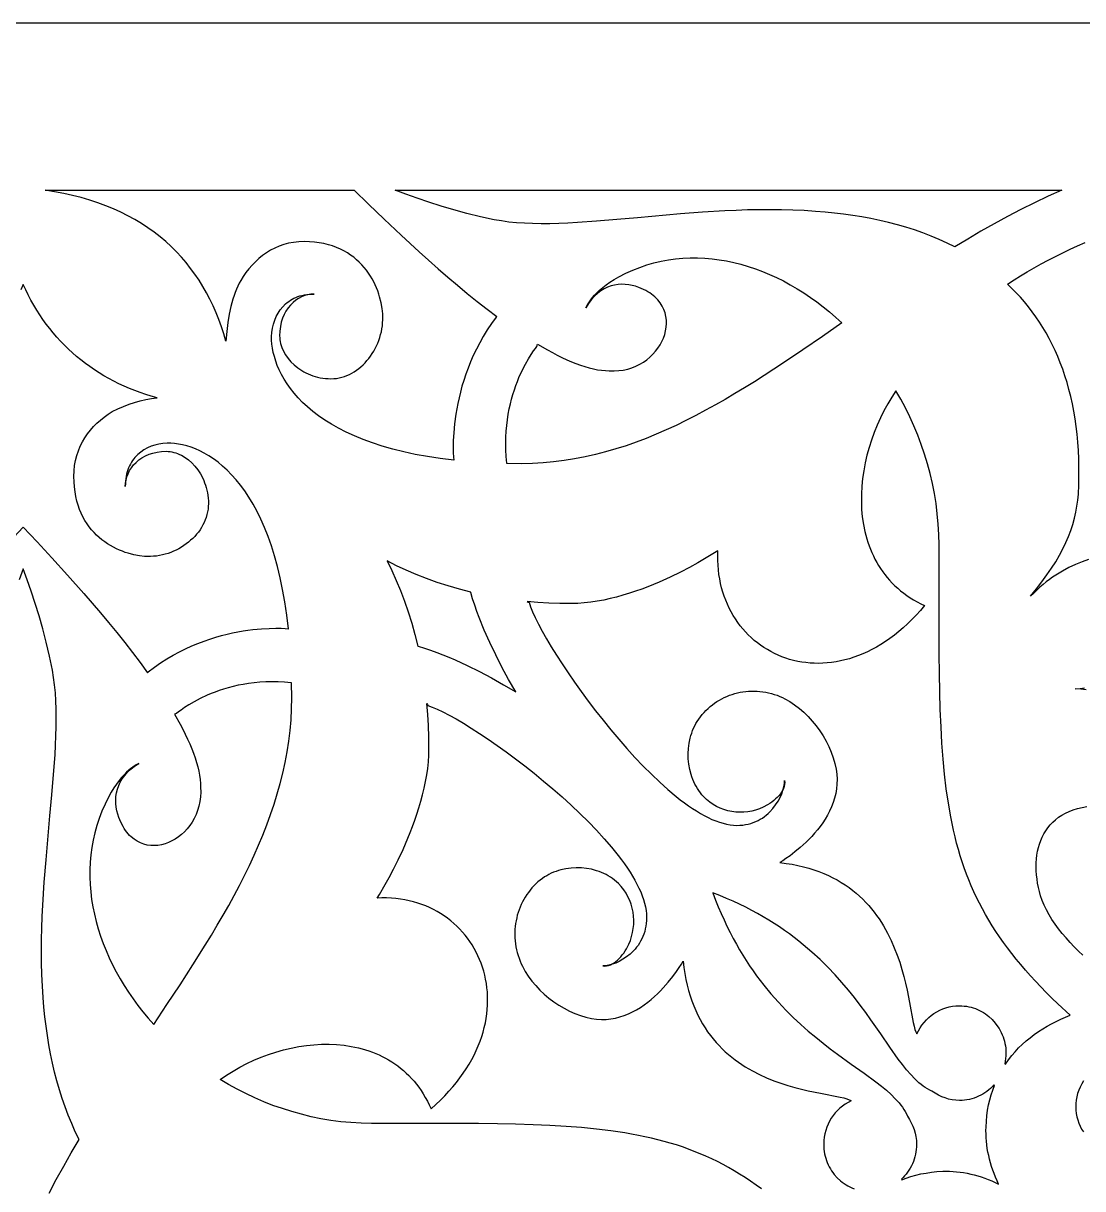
# Model space of a CAD drawing. Extents: x -52 to 65, y 50 to 90.
# Drawn here: x 15.23 to 34.91, y 68.23 to 89.87 of the extents above; entities that cross this region are included whole.
import ezdxf

# ---------------------------------------------------------------- set-up
doc = ezdxf.new("R2010")
doc.units = 0
doc.header["$MEASUREMENT"] = 0
doc.layers.add('LAYER_1', color=18, linetype='CONTINUOUS')

msp = doc.modelspace()

# ---------------------------------------------------------------- linework, layer by layer
at = {"layer": 'LAYER_1'}
for points in [[(64.546, 89.866), (-30.122, 89.866), (-51.907, 89.866)], [(35.015, 79.907), (34.894, 79.865), (34.772, 79.816), (34.651, 79.758), (34.529, 79.693), (34.408, 79.619), (34.348, 79.579), (34.288, 79.537), (34.229, 79.492), (34.17, 79.444), (34.111, 79.395), (34.053, 79.342), (33.996, 79.287), (33.939, 79.23), (34.049, 79.364), (34.15, 79.495), (34.243, 79.622), (34.328, 79.746), (34.406, 79.868), (34.475, 79.988), (34.538, 80.106), (34.594, 80.222), (34.643, 80.336), (34.686, 80.45), (34.723, 80.562), (34.754, 80.674), (34.78, 80.786), (34.8, 80.899), (34.816, 81.011), (34.827, 81.124), (34.834, 81.293), (34.837, 81.458), (34.837, 81.619), (34.834, 81.778), (34.827, 81.934), (34.816, 82.086), (34.803, 82.235), (34.785, 82.381), (34.765, 82.524), (34.742, 82.664), (34.715, 82.801), (34.685, 82.935), (34.652, 83.066), (34.616, 83.194), (34.577, 83.319), (34.535, 83.441), (34.491, 83.561), (34.443, 83.677), (34.393, 83.791), (34.34, 83.902), (34.284, 84.01), (34.226, 84.115), (34.165, 84.218), (34.102, 84.318), (34.036, 84.415), (33.968, 84.51), (33.898, 84.602), (33.825, 84.691), (33.749, 84.778), (33.672, 84.862), (33.593, 84.944), (33.511, 85.023), (33.631, 85.101), (33.754, 85.178), (33.878, 85.253), (34.005, 85.327), (34.135, 85.399), (34.266, 85.469), (34.399, 85.538), (34.535, 85.605), (34.673, 85.67), (34.813, 85.733), (34.954, 85.794)], [(14.973, 80.238), (15.227, 80.507), (15.482, 80.238), (15.758, 79.94), (16.051, 79.618), (16.353, 79.277), (16.506, 79.1), (16.659, 78.92), (16.812, 78.738), (16.962, 78.554), (17.111, 78.368), (17.256, 78.181), (17.397, 77.994), (17.534, 77.807), (17.546, 77.822), (17.662, 77.909), (17.778, 77.989), (17.895, 78.063), (18.011, 78.132), (18.127, 78.194), (18.243, 78.252), (18.358, 78.304), (18.472, 78.351), (18.584, 78.394), (18.695, 78.432), (18.804, 78.467), (18.91, 78.497), (19.015, 78.523), (19.116, 78.546), (19.214, 78.565), (19.309, 78.582), (19.401, 78.596), (19.488, 78.607), (19.65, 78.622), (19.794, 78.63), (19.916, 78.633), (20.015, 78.631), (20.089, 78.628), (20.15, 78.623), (20.151, 78.623), (20.121, 78.878), (20.085, 79.121), (20.044, 79.351), (19.999, 79.571), (19.949, 79.778), (19.894, 79.975), (19.836, 80.161), (19.774, 80.336), (19.709, 80.501), (19.64, 80.656), (19.569, 80.802), (19.495, 80.938), (19.419, 81.064), (19.341, 81.182), (19.261, 81.291), (19.179, 81.391), (19.097, 81.484), (19.013, 81.568), (18.929, 81.645), (18.844, 81.715), (18.759, 81.777), (18.675, 81.833), (18.59, 81.882), (18.507, 81.925), (18.424, 81.961), (18.343, 81.992), (18.263, 82.018), (18.185, 82.038), (18.11, 82.053), (18.036, 82.064), (17.965, 82.07), (17.897, 82.072), (17.82, 82.065), (17.744, 82.053), (17.671, 82.035), (17.6, 82.011), (17.532, 81.982), (17.468, 81.946), (17.408, 81.905), (17.353, 81.858), (17.302, 81.805), (17.279, 81.776), (17.257, 81.746), (17.236, 81.715), (17.217, 81.681), (17.2, 81.647), (17.184, 81.611), (17.17, 81.573), (17.157, 81.534), (17.147, 81.493), (17.138, 81.451), (17.131, 81.407), (17.126, 81.361), (17.123, 81.314), (17.122, 81.266), (17.125, 81.326), (17.135, 81.385), (17.151, 81.444), (17.174, 81.502), (17.202, 81.559), (17.237, 81.613), (17.277, 81.664), (17.323, 81.713), (17.375, 81.757), (17.432, 81.797), (17.495, 81.832), (17.563, 81.862), (17.636, 81.886), (17.713, 81.904), (17.796, 81.915), (17.883, 81.918), (17.919, 81.917), (17.954, 81.913), (17.989, 81.907), (18.024, 81.898), (18.059, 81.888), (18.094, 81.875), (18.129, 81.861), (18.163, 81.844), (18.231, 81.805), (18.295, 81.758), (18.357, 81.703), (18.415, 81.642), (18.468, 81.574), (18.517, 81.5), (18.56, 81.421), (18.579, 81.379), (18.596, 81.335), (18.612, 81.291), (18.626, 81.245), (18.638, 81.198), (18.648, 81.15), (18.655, 81.101), (18.661, 81.05), (18.665, 80.999), (18.666, 80.947), (18.664, 80.894), (18.659, 80.843), (18.651, 80.792), (18.639, 80.742), (18.625, 80.692), (18.607, 80.644), (18.587, 80.597), (18.564, 80.55), (18.538, 80.506), (18.51, 80.462), (18.48, 80.419), (18.447, 80.378), (18.412, 80.339), (18.375, 80.301), (18.336, 80.265), (18.295, 80.23), (18.253, 80.197), (18.209, 80.166), (18.163, 80.137), (18.116, 80.11), (18.067, 80.085), (18.018, 80.062), (17.967, 80.041), (17.916, 80.023), (17.863, 80.007), (17.81, 79.993), (17.756, 79.982), (17.702, 79.974), (17.647, 79.968), (17.592, 79.965), (17.536, 79.964), (17.481, 79.967), (17.385, 79.978), (17.282, 79.997), (17.176, 80.025), (17.122, 80.042), (17.067, 80.062), (17.012, 80.084), (16.957, 80.109), (16.902, 80.137), (16.848, 80.167), (16.794, 80.2), (16.741, 80.236), (16.689, 80.275), (16.639, 80.317), (16.589, 80.362), (16.542, 80.41), (16.496, 80.461), (16.452, 80.515), (16.411, 80.573), (16.372, 80.635), (16.336, 80.7), (16.303, 80.768), (16.273, 80.84), (16.246, 80.916), (16.223, 80.995), (16.203, 81.079), (16.188, 81.166), (16.177, 81.258), (16.17, 81.353), (16.167, 81.453), (16.171, 81.555), (16.181, 81.654), (16.198, 81.749), (16.222, 81.84), (16.251, 81.928), (16.286, 82.011), (16.326, 82.092), (16.371, 82.168), (16.421, 82.241), (16.476, 82.311), (16.534, 82.377), (16.596, 82.439), (16.662, 82.498), (16.73, 82.554), (16.802, 82.606), (16.875, 82.655), (16.981, 82.706), (17.086, 82.752), (17.191, 82.792), (17.295, 82.826), (17.399, 82.855), (17.503, 82.879), (17.606, 82.898), (17.709, 82.912), (17.711, 82.912), (17.605, 82.942), (17.501, 82.975), (17.398, 83.01), (17.297, 83.047), (17.197, 83.087), (17.099, 83.129), (17.003, 83.174), (16.908, 83.221), (16.816, 83.27), (16.725, 83.322), (16.636, 83.376), (16.548, 83.432), (16.463, 83.491), (16.38, 83.551), (16.298, 83.615), (16.218, 83.68), (16.14, 83.748), (16.065, 83.817), (15.991, 83.889), (15.919, 83.963), (15.85, 84.04), (15.782, 84.118), (15.717, 84.199), (15.653, 84.282), (15.592, 84.366), (15.533, 84.453), (15.477, 84.542), (15.422, 84.633), (15.37, 84.726), (15.32, 84.821), (15.273, 84.918), (15.227, 85.017), (15.182, 84.918)], [(15.707, 68.142), (15.84, 68.394), (15.978, 68.644), (16.119, 68.891), (16.264, 69.137), (16.193, 69.284), (16.126, 69.435), (16.063, 69.588), (16.004, 69.744), (15.949, 69.902), (15.898, 70.063), (15.851, 70.226), (15.808, 70.391), (15.769, 70.559), (15.734, 70.728), (15.702, 70.898), (15.674, 71.071), (15.649, 71.244), (15.627, 71.419), (15.609, 71.596), (15.595, 71.773), (15.581, 71.988), (15.572, 72.203), (15.567, 72.419), (15.566, 72.634), (15.567, 72.85), (15.572, 73.065), (15.58, 73.279), (15.59, 73.492), (15.617, 73.916), (15.649, 74.334), (15.722, 75.147), (15.758, 75.538), (15.79, 75.918), (15.816, 76.284), (15.826, 76.461), (15.833, 76.635), (15.838, 76.804), (15.84, 76.969), (15.838, 77.129), (15.832, 77.285), (15.823, 77.435), (15.809, 77.581), (15.791, 77.721), (15.767, 77.855), (15.712, 78.117), (15.652, 78.373), (15.588, 78.621), (15.52, 78.862), (15.449, 79.095), (15.376, 79.318), (15.302, 79.532), (15.227, 79.736), (15.153, 79.532)], [(34.968, 77.487), (34.87, 77.499), (34.769, 77.508), (34.857, 77.515), (34.942, 77.525)], [(28.94, 68.22), (28.839, 68.294), (28.738, 68.364), (28.636, 68.432), (28.534, 68.497), (28.431, 68.559), (28.328, 68.618), (28.225, 68.675), (28.12, 68.729), (28.015, 68.78), (27.908, 68.829), (27.801, 68.875), (27.692, 68.919), (27.583, 68.96), (27.472, 69), (27.36, 69.037), (27.246, 69.072), (27.131, 69.104), (27.014, 69.135), (26.895, 69.164), (26.775, 69.191), (26.653, 69.216), (26.528, 69.24), (26.402, 69.262), (26.143, 69.3), (25.875, 69.333), (25.597, 69.36), (25.309, 69.382), (25.009, 69.399), (24.697, 69.413), (24.373, 69.423), (24.036, 69.43), (23.684, 69.435), (23.318, 69.437), (21.694, 69.438), (21.504, 69.442), (21.314, 69.452), (21.127, 69.47), (20.94, 69.494), (20.756, 69.525), (20.574, 69.563), (20.393, 69.607), (20.215, 69.656), (20.039, 69.712), (19.865, 69.773), (19.694, 69.84), (19.526, 69.913), (19.361, 69.991), (19.198, 70.073), (19.039, 70.161), (18.884, 70.253), (19.002, 70.334), (19.124, 70.411), (19.25, 70.482), (19.379, 70.549), (19.511, 70.611), (19.645, 70.667), (19.782, 70.718), (19.921, 70.763), (20.06, 70.803), (20.201, 70.836), (20.343, 70.864), (20.485, 70.885), (20.626, 70.9), (20.768, 70.908), (20.908, 70.909), (21.047, 70.903), (21.185, 70.89), (21.32, 70.869), (21.453, 70.841), (21.519, 70.824), (21.584, 70.806), (21.648, 70.785), (21.711, 70.762), (21.774, 70.737), (21.835, 70.71), (21.896, 70.681), (21.955, 70.65), (22.014, 70.617), (22.071, 70.582), (22.127, 70.545), (22.182, 70.505), (22.236, 70.463), (22.289, 70.419), (22.34, 70.373), (22.39, 70.325), (22.438, 70.274), (22.485, 70.221), (22.53, 70.166), (22.574, 70.108), (22.616, 70.048), (22.657, 69.985), (22.695, 69.92), (22.733, 69.853), (22.768, 69.783), (22.801, 69.711), (22.891, 69.79), (22.976, 69.871), (23.057, 69.952), (23.134, 70.034), (23.207, 70.117), (23.275, 70.2), (23.339, 70.284), (23.4, 70.368), (23.456, 70.452), (23.508, 70.537), (23.557, 70.622), (23.601, 70.708), (23.642, 70.793), (23.679, 70.878), (23.713, 70.964), (23.742, 71.049), (23.768, 71.134), (23.791, 71.219), (23.81, 71.303), (23.825, 71.387), (23.837, 71.471), (23.846, 71.554), (23.851, 71.636), (23.853, 71.718), (23.852, 71.799), (23.848, 71.879), (23.84, 71.958), (23.83, 72.037), (23.816, 72.114), (23.799, 72.19), (23.78, 72.265), (23.757, 72.339), (23.732, 72.411), (23.704, 72.482), (23.673, 72.552), (23.64, 72.62), (23.604, 72.686), (23.565, 72.751), (23.523, 72.814), (23.48, 72.876), (23.433, 72.935), (23.384, 72.992), (23.333, 73.048), (23.28, 73.101), (23.224, 73.152), (23.166, 73.201), (23.106, 73.248), (23.044, 73.292), (22.98, 73.334), (22.914, 73.374), (22.845, 73.41), (22.775, 73.445), (22.703, 73.476), (22.629, 73.505), (22.553, 73.53), (22.476, 73.553), (22.397, 73.573), (22.316, 73.59), (22.234, 73.604), (22.15, 73.614), (22.064, 73.621), (21.977, 73.625), (21.889, 73.625), (21.8, 73.622), (21.841, 73.689), (21.95, 73.874), (22.023, 74.006), (22.105, 74.16), (22.192, 74.334), (22.281, 74.526), (22.371, 74.733), (22.415, 74.841), (22.458, 74.952), (22.5, 75.066), (22.54, 75.182), (22.577, 75.3), (22.613, 75.419), (22.645, 75.54), (22.674, 75.662), (22.7, 75.785), (22.722, 75.908), (22.739, 76.031), (22.752, 76.154), (22.761, 76.276), (22.763, 76.398), (22.761, 76.613), (22.753, 76.824), (22.742, 77.031), (22.725, 77.234), (22.736, 77.214), (22.74, 77.195), (22.82, 77.168), (22.913, 77.13), (23.02, 77.08), (23.137, 77.02), (23.266, 76.949), (23.403, 76.868), (23.549, 76.778), (23.703, 76.679), (23.862, 76.572), (24.027, 76.458), (24.196, 76.337), (24.368, 76.21), (24.541, 76.077), (24.716, 75.939), (24.891, 75.796), (25.064, 75.65), (25.235, 75.5), (25.403, 75.348), (25.566, 75.194), (25.724, 75.038), (25.876, 74.881), (26.02, 74.724), (26.155, 74.567), (26.28, 74.411), (26.339, 74.333), (26.395, 74.256), (26.448, 74.18), (26.498, 74.104), (26.544, 74.029), (26.588, 73.954), (26.627, 73.88), (26.663, 73.807), (26.696, 73.735), (26.724, 73.665), (26.749, 73.595), (26.769, 73.526), (26.785, 73.459), (26.797, 73.393), (26.804, 73.328), (26.806, 73.265), (26.805, 73.208), (26.8, 73.153), (26.793, 73.1), (26.782, 73.049), (26.77, 73), (26.754, 72.952), (26.737, 72.907), (26.717, 72.863), (26.695, 72.822), (26.671, 72.782), (26.646, 72.744), (26.619, 72.708), (26.591, 72.674), (26.562, 72.641), (26.499, 72.582), (26.434, 72.53), (26.367, 72.485), (26.299, 72.447), (26.232, 72.416), (26.166, 72.392), (26.103, 72.376), (26.044, 72.365), (25.99, 72.362), (26.027, 72.36), (26.063, 72.363), (26.098, 72.37), (26.133, 72.382), (26.168, 72.398), (26.201, 72.418), (26.234, 72.442), (26.266, 72.468), (26.296, 72.498), (26.326, 72.531), (26.354, 72.566), (26.381, 72.602), (26.407, 72.641), (26.431, 72.682), (26.474, 72.765), (26.504, 72.836), (26.528, 72.909), (26.546, 72.983), (26.559, 73.058), (26.566, 73.134), (26.567, 73.21), (26.563, 73.286), (26.554, 73.361), (26.538, 73.435), (26.518, 73.508), (26.492, 73.579), (26.46, 73.648), (26.424, 73.714), (26.382, 73.777), (26.334, 73.837), (26.282, 73.893), (26.247, 73.925), (26.211, 73.956), (26.173, 73.984), (26.134, 74.011), (26.094, 74.036), (26.053, 74.059), (26.01, 74.08), (25.967, 74.099), (25.922, 74.116), (25.877, 74.131), (25.785, 74.156), (25.691, 74.174), (25.595, 74.183), (25.499, 74.186), (25.403, 74.18), (25.308, 74.167), (25.214, 74.146), (25.168, 74.133), (25.123, 74.118), (25.079, 74.101), (25.035, 74.082), (24.992, 74.061), (24.951, 74.038), (24.91, 74.014), (24.871, 73.987), (24.828, 73.955), (24.787, 73.921), (24.748, 73.886), (24.71, 73.848), (24.675, 73.81), (24.641, 73.77), (24.609, 73.728), (24.578, 73.686), (24.55, 73.642), (24.523, 73.596), (24.499, 73.55), (24.476, 73.503), (24.455, 73.454), (24.436, 73.405), (24.419, 73.355), (24.404, 73.304), (24.392, 73.253), (24.381, 73.201), (24.372, 73.149), (24.365, 73.096), (24.361, 73.042), (24.358, 72.989), (24.358, 72.935), (24.36, 72.881), (24.364, 72.827), (24.37, 72.772), (24.379, 72.718), (24.39, 72.664), (24.403, 72.61), (24.418, 72.557), (24.436, 72.504), (24.456, 72.451), (24.476, 72.403), (24.499, 72.355), (24.55, 72.261), (24.608, 72.17), (24.673, 72.082), (24.745, 71.996), (24.822, 71.915), (24.904, 71.837), (24.991, 71.764), (25.081, 71.696), (25.176, 71.633), (25.272, 71.576), (25.372, 71.525), (25.473, 71.48), (25.575, 71.441), (25.678, 71.411), (25.78, 71.387), (25.873, 71.374), (25.965, 71.368), (26.054, 71.37), (26.141, 71.378), (26.227, 71.394), (26.31, 71.415), (26.391, 71.441), (26.469, 71.473), (26.546, 71.509), (26.62, 71.549), (26.691, 71.593), (26.76, 71.64), (26.826, 71.689), (26.889, 71.74), (26.95, 71.793), (27.008, 71.847), (27.063, 71.902), (27.114, 71.956), (27.209, 72.063), (27.29, 72.165), (27.358, 72.257), (27.412, 72.335), (27.451, 72.396), (27.483, 72.449), (27.497, 72.333), (27.515, 72.22), (27.535, 72.11), (27.559, 72.005), (27.585, 71.903), (27.615, 71.805), (27.647, 71.711), (27.682, 71.619), (27.719, 71.532), (27.759, 71.447), (27.801, 71.366), (27.845, 71.288), (27.892, 71.213), (27.94, 71.141), (27.99, 71.072), (28.042, 71.006), (28.096, 70.942), (28.152, 70.882), (28.209, 70.824), (28.267, 70.769), (28.326, 70.716), (28.387, 70.666), (28.449, 70.618), (28.512, 70.573), (28.575, 70.53), (28.639, 70.488), (28.704, 70.45), (28.77, 70.413), (28.902, 70.345), (29.035, 70.284), (29.169, 70.231), (29.301, 70.183), (29.432, 70.141), (29.56, 70.105), (29.685, 70.073), (29.806, 70.044), (30.033, 69.998), (30.399, 69.928), (30.467, 69.912), (30.525, 69.895), (30.571, 69.878), (30.59, 69.868), (30.605, 69.858), (30.549, 69.829), (30.496, 69.797), (30.445, 69.76), (30.397, 69.721), (30.352, 69.678), (30.31, 69.633), (30.271, 69.585), (30.236, 69.534), (30.204, 69.48), (30.176, 69.425), (30.152, 69.367), (30.132, 69.307), (30.116, 69.246), (30.104, 69.182), (30.097, 69.118), (30.095, 69.052), (30.096, 69.006), (30.099, 68.962), (30.105, 68.918), (30.112, 68.874), (30.122, 68.832), (30.133, 68.79), (30.147, 68.749), (30.162, 68.709), (30.18, 68.67), (30.199, 68.632), (30.219, 68.596), (30.242, 68.56), (30.266, 68.525), (30.291, 68.492), (30.347, 68.43), (30.408, 68.373), (30.441, 68.347), (30.475, 68.322), (30.51, 68.299), (30.546, 68.278), (30.583, 68.259), (30.621, 68.241), (30.661, 68.225)], [(34.911, 72.559), (34.83, 72.638), (34.751, 72.718), (34.674, 72.799), (34.6, 72.883), (34.528, 72.967), (34.46, 73.053), (34.396, 73.139), (34.336, 73.227), (34.282, 73.314), (34.233, 73.402), (34.19, 73.49), (34.153, 73.577), (34.124, 73.665), (34.103, 73.742), (34.085, 73.82), (34.07, 73.897), (34.058, 73.974), (34.05, 74.051), (34.044, 74.126), (34.042, 74.202), (34.044, 74.276), (34.049, 74.349), (34.057, 74.42), (34.069, 74.491), (34.085, 74.559), (34.104, 74.626), (34.127, 74.691), (34.155, 74.754), (34.186, 74.815), (34.221, 74.873), (34.26, 74.928), (34.304, 74.981), (34.351, 75.031), (34.403, 75.078), (34.46, 75.122), (34.521, 75.162), (34.586, 75.199), (34.656, 75.232), (34.731, 75.261), (34.81, 75.286), (34.894, 75.307), (34.983, 75.323)], [(34.924, 70.226), (34.888, 70.17), (34.857, 70.113), (34.832, 70.054), (34.811, 69.994), (34.796, 69.933), (34.785, 69.871), (34.779, 69.809), (34.778, 69.747), (34.781, 69.685), (34.788, 69.623), (34.8, 69.562), (34.816, 69.502), (34.836, 69.444), (34.86, 69.387), (34.887, 69.332), (34.919, 69.279)]]:
    msp.add_lwpolyline(points, dxfattribs=at)
for points in [[(15.636, 86.768), (21.375, 86.768), (21.64, 86.509), (21.932, 86.227), (22.248, 85.929), (22.582, 85.621), (22.756, 85.465), (22.932, 85.309), (23.111, 85.154), (23.292, 85.001), (23.474, 84.85), (23.657, 84.702), (23.841, 84.558), (24.024, 84.419), (24.009, 84.407), (23.924, 84.289), (23.845, 84.171), (23.772, 84.052), (23.705, 83.933), (23.644, 83.815), (23.587, 83.697), (23.536, 83.58), (23.489, 83.464), (23.447, 83.349), (23.41, 83.236), (23.376, 83.125), (23.347, 83.017), (23.321, 82.911), (23.299, 82.807), (23.279, 82.707), (23.263, 82.61), (23.239, 82.428), (23.223, 82.263), (23.215, 82.117), (23.213, 81.992), (23.214, 81.891), (23.218, 81.816), (23.223, 81.753), (23.223, 81.752), (22.972, 81.783), (22.734, 81.82), (22.508, 81.861), (22.293, 81.908), (22.089, 81.958), (21.896, 82.014), (21.713, 82.073), (21.541, 82.136), (21.379, 82.203), (21.227, 82.273), (21.084, 82.345), (20.951, 82.42), (20.827, 82.498), (20.711, 82.578), (20.604, 82.659), (20.506, 82.742), (20.415, 82.827), (20.332, 82.912), (20.257, 82.998), (20.188, 83.084), (20.127, 83.17), (20.072, 83.257), (20.024, 83.342), (19.982, 83.428), (19.946, 83.512), (19.916, 83.594), (19.891, 83.676), (19.871, 83.755), (19.856, 83.832), (19.846, 83.907), (19.84, 83.979), (19.838, 84.048), (19.844, 84.127), (19.856, 84.205), (19.874, 84.28), (19.897, 84.352), (19.926, 84.421), (19.961, 84.486), (20.001, 84.547), (20.047, 84.603), (20.099, 84.655), (20.128, 84.679), (20.157, 84.701), (20.188, 84.722), (20.221, 84.741), (20.255, 84.759), (20.291, 84.775), (20.328, 84.79), (20.366, 84.803), (20.407, 84.813), (20.448, 84.823), (20.491, 84.83), (20.536, 84.835), (20.582, 84.838), (20.63, 84.839), (20.571, 84.836), (20.512, 84.826), (20.454, 84.809), (20.397, 84.786), (20.342, 84.757), (20.288, 84.722), (20.238, 84.681), (20.191, 84.634), (20.147, 84.581), (20.107, 84.522), (20.073, 84.459), (20.043, 84.39), (20.02, 84.315), (20.002, 84.236), (19.992, 84.152), (19.989, 84.063), (19.99, 84.027), (19.994, 83.991), (20, 83.955), (20.008, 83.919), (20.018, 83.884), (20.031, 83.848), (20.061, 83.778), (20.1, 83.709), (20.146, 83.643), (20.199, 83.581), (20.26, 83.522), (20.326, 83.467), (20.399, 83.418), (20.437, 83.395), (20.477, 83.374), (20.518, 83.354), (20.56, 83.337), (20.604, 83.321), (20.649, 83.307), (20.695, 83.294), (20.742, 83.284), (20.791, 83.276), (20.84, 83.271), (20.89, 83.267), (20.941, 83.266), (20.993, 83.268), (21.044, 83.273), (21.094, 83.281), (21.143, 83.293), (21.191, 83.308), (21.239, 83.326), (21.285, 83.346), (21.331, 83.37), (21.375, 83.396), (21.418, 83.425), (21.459, 83.456), (21.5, 83.489), (21.539, 83.525), (21.576, 83.562), (21.611, 83.602), (21.645, 83.644), (21.678, 83.687), (21.708, 83.732), (21.737, 83.778), (21.763, 83.826), (21.788, 83.876), (21.81, 83.926), (21.831, 83.978), (21.849, 84.03), (21.864, 84.084), (21.878, 84.138), (21.888, 84.193), (21.897, 84.248), (21.902, 84.304), (21.905, 84.36), (21.906, 84.417), (21.903, 84.473), (21.893, 84.571), (21.874, 84.675), (21.847, 84.784), (21.83, 84.839), (21.81, 84.895), (21.788, 84.951), (21.764, 85.007), (21.737, 85.063), (21.707, 85.118), (21.675, 85.173), (21.639, 85.227), (21.601, 85.28), (21.56, 85.331), (21.516, 85.382), (21.469, 85.43), (21.419, 85.476), (21.365, 85.521), (21.308, 85.563), (21.248, 85.602), (21.184, 85.639), (21.117, 85.673), (21.047, 85.704), (20.972, 85.731), (20.894, 85.755), (20.812, 85.774), (20.726, 85.79), (20.636, 85.802), (20.543, 85.809), (20.445, 85.811), (20.344, 85.808), (20.248, 85.797), (20.155, 85.78), (20.065, 85.756), (19.979, 85.726), (19.897, 85.691), (19.818, 85.65), (19.743, 85.603), (19.672, 85.553), (19.603, 85.497), (19.539, 85.438), (19.477, 85.375), (19.419, 85.308), (19.364, 85.238), (19.313, 85.165), (19.265, 85.09), (19.238, 85.038), (19.212, 84.985), (19.188, 84.929), (19.165, 84.87), (19.143, 84.809), (19.122, 84.745), (19.085, 84.61), (19.053, 84.464), (19.027, 84.308), (19.006, 84.14), (18.992, 83.961), (18.952, 84.097), (18.909, 84.231), (18.861, 84.363), (18.809, 84.491), (18.754, 84.618), (18.694, 84.741), (18.631, 84.862), (18.563, 84.98), (18.492, 85.095), (18.416, 85.207), (18.336, 85.315), (18.252, 85.421), (18.163, 85.524), (18.071, 85.623), (17.974, 85.719), (17.872, 85.812), (17.767, 85.901), (17.657, 85.986), (17.542, 86.068), (17.423, 86.146), (17.299, 86.22), (17.171, 86.291), (17.039, 86.357), (16.901, 86.42), (16.759, 86.478), (16.613, 86.533), (16.461, 86.583), (16.305, 86.629), (16.144, 86.67), (15.978, 86.707), (15.807, 86.739), (15.632, 86.767)], [(22.133, 86.768), (34.521, 86.768), (34.264, 86.655), (34.01, 86.535), (33.758, 86.41), (33.509, 86.279), (33.262, 86.144), (33.017, 86.004), (32.774, 85.86), (32.533, 85.713), (32.388, 85.785), (32.241, 85.853), (32.091, 85.916), (31.938, 85.975), (31.782, 86.029), (31.624, 86.079), (31.464, 86.125), (31.302, 86.167), (31.138, 86.205), (30.972, 86.239), (30.805, 86.27), (30.636, 86.297), (30.465, 86.321), (30.293, 86.342), (30.12, 86.359), (29.946, 86.374), (29.735, 86.388), (29.524, 86.397), (29.312, 86.403), (29.101, 86.405), (28.889, 86.403), (28.678, 86.399), (28.468, 86.392), (28.259, 86.382), (27.843, 86.357), (27.433, 86.326), (26.635, 86.255), (26.251, 86.22), (25.878, 86.189), (25.519, 86.165), (25.345, 86.155), (25.174, 86.148), (25.008, 86.144), (24.846, 86.143), (24.689, 86.146), (24.536, 86.152), (24.389, 86.162), (24.246, 86.176), (24.109, 86.195), (23.977, 86.219), (23.72, 86.275), (23.469, 86.336), (23.226, 86.402), (22.99, 86.471), (22.762, 86.543), (22.543, 86.617), (22.333, 86.692)], [(24.778, 83.908), (24.963, 83.8), (25.055, 83.75), (25.145, 83.703), (25.234, 83.66), (25.322, 83.619), (25.408, 83.582), (25.493, 83.548), (25.576, 83.517), (25.658, 83.49), (25.738, 83.467), (25.817, 83.448), (25.893, 83.433), (25.968, 83.422), (26.041, 83.416), (26.111, 83.413), (26.201, 83.411), (26.289, 83.416), (26.373, 83.427), (26.454, 83.445), (26.533, 83.469), (26.607, 83.499), (26.678, 83.534), (26.745, 83.574), (26.809, 83.619), (26.867, 83.667), (26.922, 83.719), (26.971, 83.775), (27.016, 83.833), (27.056, 83.894), (27.09, 83.957), (27.119, 84.021), (27.142, 84.087), (27.159, 84.154), (27.17, 84.221), (27.175, 84.289), (27.173, 84.356), (27.164, 84.422), (27.149, 84.488), (27.126, 84.552), (27.096, 84.614), (27.059, 84.673), (27.013, 84.73), (26.987, 84.758), (26.96, 84.784), (26.93, 84.81), (26.898, 84.835), (26.864, 84.859), (26.828, 84.881), (26.79, 84.903), (26.75, 84.924), (26.662, 84.962), (26.601, 84.983), (26.538, 84.999), (26.474, 85.011), (26.409, 85.018), (26.344, 85.019), (26.278, 85.015), (26.212, 85.005), (26.147, 84.988), (26.082, 84.964), (26.019, 84.934), (25.956, 84.896), (25.896, 84.85), (25.838, 84.796), (25.782, 84.734), (25.728, 84.663), (25.678, 84.583), (25.705, 84.636), (25.744, 84.696), (25.77, 84.732), (25.802, 84.772), (25.839, 84.815), (25.883, 84.86), (25.933, 84.908), (25.99, 84.957), (26.053, 85.007), (26.124, 85.057), (26.203, 85.108), (26.291, 85.158), (26.419, 85.223), (26.548, 85.281), (26.679, 85.333), (26.81, 85.378), (26.943, 85.416), (27.076, 85.447), (27.21, 85.472), (27.344, 85.491), (27.479, 85.504), (27.614, 85.51), (27.75, 85.51), (27.885, 85.505), (28.021, 85.493), (28.156, 85.476), (28.291, 85.454), (28.425, 85.425), (28.559, 85.391), (28.693, 85.352), (28.826, 85.308), (28.958, 85.259), (29.088, 85.204), (29.218, 85.145), (29.347, 85.081), (29.475, 85.012), (29.601, 84.938), (29.725, 84.86), (29.848, 84.777), (29.969, 84.691), (30.088, 84.6), (30.205, 84.505), (30.321, 84.405), (30.433, 84.302), (30.071, 84.051), (29.709, 83.803), (29.348, 83.56), (28.988, 83.325), (28.807, 83.21), (28.627, 83.098), (28.446, 82.989), (28.265, 82.882), (28.083, 82.779), (27.901, 82.679), (27.719, 82.582), (27.536, 82.489), (27.352, 82.4), (27.168, 82.315), (26.983, 82.235), (26.797, 82.159), (26.611, 82.088), (26.423, 82.022), (26.235, 81.962), (26.045, 81.907), (25.854, 81.857), (25.662, 81.813), (25.469, 81.776), (25.275, 81.745), (25.079, 81.72), (24.882, 81.702), (24.683, 81.691), (24.483, 81.688), (24.207, 81.691), (24.209, 81.699), (24.198, 81.824), (24.191, 81.945), (24.189, 82.064), (24.191, 82.179), (24.197, 82.291), (24.207, 82.399), (24.22, 82.504), (24.235, 82.606), (24.254, 82.704), (24.275, 82.798), (24.298, 82.889), (24.323, 82.976), (24.349, 83.06), (24.377, 83.14), (24.405, 83.215), (24.435, 83.287), (24.494, 83.42), (24.554, 83.536), (24.61, 83.635), (24.661, 83.717), (24.705, 83.782), (24.739, 83.829), (24.769, 83.867)], [(31.825, 71.102), (31.854, 71.159), (31.886, 71.213), (31.921, 71.265), (31.96, 71.314), (32.002, 71.36), (32.047, 71.402), (32.094, 71.442), (32.144, 71.478), (32.197, 71.51), (32.251, 71.539), (32.308, 71.564), (32.367, 71.584), (32.427, 71.6), (32.489, 71.612), (32.553, 71.62), (32.618, 71.622), (32.662, 71.621), (32.706, 71.617), (32.749, 71.612), (32.792, 71.604), (32.833, 71.594), (32.874, 71.582), (32.914, 71.569), (32.954, 71.553), (32.992, 71.535), (33.029, 71.516), (33.065, 71.495), (33.1, 71.472), (33.134, 71.447), (33.166, 71.421), (33.228, 71.365), (33.283, 71.302), (33.333, 71.234), (33.355, 71.199), (33.376, 71.162), (33.395, 71.124), (33.413, 71.085), (33.428, 71.045), (33.442, 71.004), (33.453, 70.963), (33.463, 70.92), (33.47, 70.877), (33.476, 70.833), (33.479, 70.788), (33.48, 70.743), (33.479, 70.692), (33.475, 70.642), (33.468, 70.593), (33.458, 70.545), (33.471, 70.539), (33.528, 70.619), (33.588, 70.696), (33.65, 70.769), (33.716, 70.839), (33.785, 70.906), (33.856, 70.97), (33.93, 71.03), (34.006, 71.088), (34.084, 71.142), (34.164, 71.194), (34.245, 71.242), (34.329, 71.288), (34.413, 71.331), (34.499, 71.372), (34.586, 71.41), (34.674, 71.445), (34.445, 71.659), (34.335, 71.765), (34.23, 71.87), (34.128, 71.974), (34.029, 72.078), (33.934, 72.181), (33.843, 72.285), (33.755, 72.388), (33.67, 72.49), (33.588, 72.593), (33.509, 72.696), (33.434, 72.798), (33.361, 72.901), (33.292, 73.004), (33.226, 73.108), (33.162, 73.212), (33.101, 73.316), (33.043, 73.421), (32.987, 73.527), (32.934, 73.633), (32.884, 73.741), (32.836, 73.849), (32.791, 73.959), (32.748, 74.069), (32.707, 74.181), (32.668, 74.294), (32.632, 74.408), (32.598, 74.524), (32.565, 74.642), (32.535, 74.761), (32.507, 74.881), (32.48, 75.004), (32.455, 75.129), (32.411, 75.384), (32.373, 75.648), (32.341, 75.921), (32.314, 76.204), (32.293, 76.498), (32.276, 76.803), (32.262, 77.121), (32.252, 77.451), (32.246, 77.795), (32.241, 78.153), (32.238, 78.526), (32.238, 80.181), (32.234, 80.375), (32.224, 80.568), (32.206, 80.759), (32.182, 80.949), (32.152, 81.136), (32.115, 81.322), (32.072, 81.506), (32.023, 81.688), (31.969, 81.867), (31.908, 82.044), (31.843, 82.218), (31.772, 82.39), (31.696, 82.558), (31.614, 82.723), (31.529, 82.885), (31.438, 83.044), (31.359, 82.924), (31.284, 82.799), (31.213, 82.671), (31.148, 82.539), (31.087, 82.405), (31.032, 82.268), (30.982, 82.128), (30.938, 81.987), (30.899, 81.845), (30.866, 81.701), (30.839, 81.557), (30.818, 81.413), (30.804, 81.268), (30.796, 81.124), (30.795, 80.981), (30.8, 80.84), (30.813, 80.7), (30.833, 80.561), (30.861, 80.426), (30.877, 80.359), (30.896, 80.293), (30.916, 80.228), (30.938, 80.163), (30.963, 80.099), (30.989, 80.037), (31.018, 79.975), (31.048, 79.915), (31.08, 79.855), (31.115, 79.797), (31.152, 79.739), (31.191, 79.683), (31.232, 79.628), (31.275, 79.575), (31.32, 79.523), (31.368, 79.472), (31.418, 79.423), (31.47, 79.375), (31.524, 79.329), (31.581, 79.284), (31.64, 79.241), (31.701, 79.2), (31.765, 79.161), (31.831, 79.123), (31.899, 79.087), (31.97, 79.053), (31.892, 78.962), (31.813, 78.875), (31.733, 78.792), (31.653, 78.714), (31.572, 78.64), (31.49, 78.57), (31.408, 78.505), (31.325, 78.443), (31.242, 78.386), (31.159, 78.332), (31.075, 78.283), (30.992, 78.237), (30.908, 78.196), (30.824, 78.158), (30.74, 78.124), (30.657, 78.094), (30.573, 78.067), (30.49, 78.044), (30.407, 78.025), (30.325, 78.009), (30.243, 77.997), (30.161, 77.988), (30.08, 77.983), (30, 77.981), (29.921, 77.982), (29.842, 77.986), (29.764, 77.994), (29.687, 78.005), (29.612, 78.018), (29.537, 78.035), (29.463, 78.055), (29.391, 78.078), (29.32, 78.104), (29.25, 78.132), (29.182, 78.164), (29.115, 78.198), (29.05, 78.235), (28.986, 78.274), (28.924, 78.317), (28.864, 78.361), (28.806, 78.408), (28.749, 78.458), (28.695, 78.51), (28.643, 78.565), (28.592, 78.621), (28.544, 78.68), (28.498, 78.742), (28.455, 78.805), (28.414, 78.87), (28.375, 78.938), (28.339, 79.008), (28.306, 79.079), (28.275, 79.153), (28.247, 79.228), (28.221, 79.305), (28.199, 79.384), (28.18, 79.465), (28.163, 79.547), (28.15, 79.631), (28.139, 79.717), (28.132, 79.804), (28.129, 79.892), (28.128, 79.982), (28.131, 80.073), (28.066, 80.031), (27.884, 79.92), (27.755, 79.846), (27.604, 79.763), (27.433, 79.674), (27.244, 79.582), (27.041, 79.491), (26.935, 79.446), (26.826, 79.402), (26.714, 79.36), (26.6, 79.319), (26.485, 79.281), (26.367, 79.245), (26.249, 79.212), (26.129, 79.182), (26.009, 79.156), (25.888, 79.134), (25.767, 79.116), (25.646, 79.102), (25.526, 79.094), (25.407, 79.091), (25.196, 79.094), (24.989, 79.101), (24.786, 79.113), (24.587, 79.13), (24.605, 79.119), (24.625, 79.115), (24.65, 79.033), (24.688, 78.938), (24.736, 78.83), (24.796, 78.71), (24.866, 78.579), (24.945, 78.439), (25.034, 78.29), (25.131, 78.134), (25.236, 77.972), (25.348, 77.804), (25.466, 77.632), (25.591, 77.457), (25.722, 77.28), (25.857, 77.102), (25.997, 76.924), (26.14, 76.747), (26.287, 76.573), (26.437, 76.402), (26.588, 76.235), (26.741, 76.074), (26.895, 75.92), (27.049, 75.774), (27.203, 75.636), (27.356, 75.508), (27.432, 75.448), (27.508, 75.391), (27.583, 75.337), (27.658, 75.286), (27.732, 75.239), (27.805, 75.195), (27.877, 75.154), (27.949, 75.117), (28.019, 75.084), (28.089, 75.055), (28.158, 75.03), (28.225, 75.01), (28.291, 74.993), (28.356, 74.981), (28.419, 74.974), (28.481, 74.972), (28.537, 74.973), (28.591, 74.978), (28.643, 74.986), (28.694, 74.996), (28.742, 75.009), (28.788, 75.025), (28.833, 75.043), (28.876, 75.063), (28.917, 75.085), (28.956, 75.109), (28.993, 75.135), (29.029, 75.163), (29.062, 75.191), (29.094, 75.221), (29.152, 75.285), (29.203, 75.351), (29.248, 75.42), (29.285, 75.489), (29.315, 75.558), (29.338, 75.625), (29.355, 75.689), (29.365, 75.749), (29.368, 75.804), (29.371, 75.767), (29.368, 75.73), (29.361, 75.693), (29.349, 75.658), (29.333, 75.623), (29.313, 75.589), (29.29, 75.556), (29.264, 75.523), (29.234, 75.492), (29.202, 75.462), (29.168, 75.433), (29.132, 75.406), (29.094, 75.38), (29.054, 75.355), (28.972, 75.311), (28.902, 75.281), (28.831, 75.256), (28.758, 75.237), (28.684, 75.224), (28.61, 75.217), (28.535, 75.215), (28.461, 75.22), (28.387, 75.229), (28.314, 75.245), (28.243, 75.266), (28.173, 75.292), (28.106, 75.324), (28.041, 75.362), (27.979, 75.404), (27.92, 75.453), (27.865, 75.506), (27.833, 75.542), (27.804, 75.579), (27.776, 75.617), (27.749, 75.657), (27.725, 75.698), (27.703, 75.74), (27.682, 75.783), (27.663, 75.827), (27.646, 75.873), (27.631, 75.919), (27.607, 76.012), (27.59, 76.109), (27.58, 76.206), (27.578, 76.304), (27.583, 76.402), (27.596, 76.499), (27.616, 76.594), (27.629, 76.641), (27.644, 76.687), (27.661, 76.732), (27.679, 76.777), (27.7, 76.82), (27.722, 76.862), (27.747, 76.904), (27.773, 76.944), (27.804, 76.987), (27.838, 77.029), (27.873, 77.069), (27.909, 77.107), (27.947, 77.144), (27.986, 77.178), (28.027, 77.211), (28.069, 77.242), (28.112, 77.271), (28.157, 77.298), (28.202, 77.323), (28.248, 77.346), (28.296, 77.368), (28.344, 77.387), (28.393, 77.404), (28.443, 77.419), (28.493, 77.432), (28.544, 77.443), (28.596, 77.452), (28.648, 77.459), (28.7, 77.464), (28.753, 77.466), (28.806, 77.466), (28.859, 77.464), (28.912, 77.46), (28.965, 77.454), (29.018, 77.445), (29.072, 77.434), (29.124, 77.421), (29.177, 77.405), (29.229, 77.387), (29.281, 77.367), (29.328, 77.346), (29.375, 77.323), (29.467, 77.271), (29.556, 77.211), (29.643, 77.145), (29.727, 77.072), (29.807, 76.994), (29.883, 76.91), (29.954, 76.822), (30.021, 76.729), (30.083, 76.634), (30.14, 76.535), (30.19, 76.434), (30.234, 76.331), (30.272, 76.227), (30.302, 76.122), (30.325, 76.018), (30.339, 75.923), (30.344, 75.83), (30.342, 75.739), (30.334, 75.65), (30.319, 75.563), (30.298, 75.478), (30.272, 75.396), (30.241, 75.315), (30.205, 75.238), (30.166, 75.162), (30.123, 75.089), (30.077, 75.019), (30.029, 74.952), (29.978, 74.887), (29.926, 74.825), (29.873, 74.766), (29.82, 74.71), (29.767, 74.658), (29.661, 74.561), (29.561, 74.478), (29.471, 74.409), (29.394, 74.354), (29.334, 74.314), (29.282, 74.282), (29.397, 74.267), (29.508, 74.25), (29.615, 74.229), (29.718, 74.205), (29.818, 74.178), (29.914, 74.148), (30.007, 74.115), (30.097, 74.08), (30.183, 74.042), (30.266, 74.001), (30.346, 73.958), (30.422, 73.913), (30.496, 73.866), (30.566, 73.817), (30.634, 73.765), (30.699, 73.712), (30.761, 73.657), (30.821, 73.601), (30.877, 73.543), (30.932, 73.484), (30.983, 73.423), (31.033, 73.361), (31.079, 73.298), (31.124, 73.235), (31.167, 73.17), (31.207, 73.104), (31.245, 73.038), (31.281, 72.971), (31.348, 72.837), (31.407, 72.701), (31.46, 72.565), (31.507, 72.43), (31.548, 72.297), (31.584, 72.166), (31.615, 72.039), (31.643, 71.915), (31.689, 71.685), (31.757, 71.312), (31.773, 71.242), (31.789, 71.184), (31.806, 71.137)], [(24.374, 77.451), (24.243, 77.678), (24.119, 77.907), (24.002, 78.137), (23.893, 78.367), (23.791, 78.598), (23.698, 78.83), (23.655, 78.946), (23.613, 79.062), (23.574, 79.178), (23.538, 79.295), (23.541, 79.303), (23.327, 79.358), (23.119, 79.419), (22.916, 79.484), (22.72, 79.555), (22.528, 79.63), (22.342, 79.71), (22.162, 79.794), (21.987, 79.882), (22.074, 79.704), (22.156, 79.52), (22.234, 79.331), (22.308, 79.136), (22.378, 78.935), (22.442, 78.729), (22.501, 78.517), (22.555, 78.299), (22.563, 78.302), (22.678, 78.265), (22.792, 78.225), (22.906, 78.183), (23.02, 78.139), (23.134, 78.093), (23.248, 78.044), (23.474, 77.941), (23.701, 77.829), (23.926, 77.71), (24.15, 77.584)], [(18.035, 77.038), (18.141, 76.849), (18.19, 76.756), (18.236, 76.664), (18.279, 76.574), (18.319, 76.484), (18.356, 76.396), (18.389, 76.31), (18.419, 76.225), (18.445, 76.142), (18.468, 76.06), (18.487, 75.98), (18.501, 75.902), (18.512, 75.826), (18.519, 75.752), (18.521, 75.68), (18.523, 75.589), (18.519, 75.5), (18.507, 75.414), (18.49, 75.331), (18.466, 75.251), (18.437, 75.175), (18.403, 75.102), (18.363, 75.034), (18.32, 74.97), (18.272, 74.91), (18.221, 74.854), (18.167, 74.804), (18.109, 74.758), (18.05, 74.718), (17.988, 74.683), (17.924, 74.654), (17.86, 74.63), (17.794, 74.613), (17.728, 74.601), (17.662, 74.597), (17.596, 74.598), (17.531, 74.607), (17.467, 74.623), (17.404, 74.646), (17.343, 74.677), (17.285, 74.715), (17.229, 74.761), (17.202, 74.787), (17.176, 74.816), (17.15, 74.846), (17.126, 74.878), (17.103, 74.913), (17.08, 74.95), (17.039, 75.03), (17.002, 75.119), (16.981, 75.181), (16.965, 75.245), (16.953, 75.311), (16.946, 75.377), (16.945, 75.444), (16.949, 75.511), (16.959, 75.578), (16.976, 75.644), (16.999, 75.71), (17.029, 75.775), (17.066, 75.838), (17.111, 75.9), (17.164, 75.959), (17.225, 76.016), (17.294, 76.07), (17.373, 76.121), (17.321, 76.094), (17.262, 76.055), (17.227, 76.028), (17.187, 75.995), (17.145, 75.957), (17.1, 75.913), (17.054, 75.862), (17.006, 75.804), (16.957, 75.739), (16.907, 75.667), (16.858, 75.586), (16.809, 75.498), (16.745, 75.367), (16.688, 75.235), (16.637, 75.102), (16.593, 74.968), (16.556, 74.833), (16.525, 74.697), (16.5, 74.561), (16.482, 74.424), (16.469, 74.286), (16.463, 74.149), (16.463, 74.011), (16.468, 73.873), (16.479, 73.735), (16.496, 73.597), (16.519, 73.459), (16.547, 73.322), (16.58, 73.186), (16.618, 73.05), (16.662, 72.914), (16.71, 72.78), (16.764, 72.647), (16.822, 72.514), (16.885, 72.383), (16.953, 72.253), (17.025, 72.125), (17.102, 71.998), (17.183, 71.873), (17.268, 71.749), (17.357, 71.628), (17.45, 71.509), (17.548, 71.391), (17.649, 71.276), (17.896, 71.646), (18.139, 72.014), (18.377, 72.382), (18.608, 72.749), (18.721, 72.933), (18.831, 73.117), (18.938, 73.302), (19.043, 73.486), (19.144, 73.671), (19.242, 73.857), (19.337, 74.043), (19.428, 74.229), (19.516, 74.416), (19.599, 74.604), (19.678, 74.792), (19.752, 74.982), (19.822, 75.172), (19.886, 75.363), (19.946, 75.555), (20, 75.748), (20.049, 75.942), (20.091, 76.138), (20.128, 76.335), (20.159, 76.533), (20.183, 76.732), (20.2, 76.933), (20.211, 77.135), (20.215, 77.339), (20.211, 77.62), (20.203, 77.618), (20.081, 77.63), (19.961, 77.636), (19.845, 77.638), (19.732, 77.636), (19.623, 77.63), (19.516, 77.62), (19.413, 77.607), (19.313, 77.591), (19.217, 77.573), (19.124, 77.551), (19.035, 77.528), (18.949, 77.503), (18.867, 77.476), (18.789, 77.448), (18.714, 77.418), (18.644, 77.388), (18.514, 77.327), (18.4, 77.267), (18.303, 77.21), (18.222, 77.158), (18.158, 77.113), (18.112, 77.078), (18.075, 77.048)], [(33.345, 68.31), (33.315, 68.374), (33.286, 68.44), (33.26, 68.505), (33.236, 68.571), (33.214, 68.638), (33.194, 68.705), (33.176, 68.771), (33.16, 68.839), (33.147, 68.906), (33.135, 68.973), (33.126, 69.04), (33.119, 69.106), (33.113, 69.173), (33.111, 69.239), (33.11, 69.304), (33.111, 69.369), (33.117, 69.477), (33.127, 69.581), (33.141, 69.682), (33.159, 69.781), (33.181, 69.876), (33.206, 69.969), (33.235, 70.058), (33.266, 70.144), (33.256, 70.152), (33.225, 70.119), (33.193, 70.088), (33.16, 70.059), (33.125, 70.032), (33.089, 70.007), (33.051, 69.983), (33.012, 69.961), (32.972, 69.942), (32.931, 69.924), (32.889, 69.909), (32.846, 69.895), (32.802, 69.884), (32.757, 69.876), (32.711, 69.87), (32.665, 69.866), (32.618, 69.865), (32.548, 69.867), (32.48, 69.876), (32.415, 69.89), (32.351, 69.91), (32.289, 69.934), (32.227, 69.963), (32.166, 69.997), (32.106, 70.035), (32.064, 70.056), (32.023, 70.078), (31.982, 70.104), (31.943, 70.131), (31.903, 70.161), (31.864, 70.194), (31.787, 70.266), (31.711, 70.346), (31.635, 70.434), (31.558, 70.53), (31.481, 70.632), (31.323, 70.856), (31.155, 71.1), (30.974, 71.36), (30.877, 71.496), (30.775, 71.633), (30.668, 71.773), (30.554, 71.913), (30.434, 72.055), (30.307, 72.197), (30.172, 72.338), (30.03, 72.479), (29.878, 72.618), (29.717, 72.755), (29.633, 72.823), (29.547, 72.89), (29.458, 72.956), (29.366, 73.022), (29.272, 73.086), (29.175, 73.15), (29.075, 73.213), (28.972, 73.274), (28.866, 73.334), (28.758, 73.393), (28.646, 73.451), (28.531, 73.507), (28.413, 73.562), (28.291, 73.615), (28.166, 73.667), (28.038, 73.717), (28.087, 73.586), (28.138, 73.459), (28.19, 73.335), (28.244, 73.215), (28.299, 73.098), (28.356, 72.984), (28.413, 72.873), (28.473, 72.765), (28.533, 72.66), (28.594, 72.559), (28.657, 72.46), (28.72, 72.364), (28.784, 72.27), (28.849, 72.18), (28.915, 72.091), (28.982, 72.006), (29.116, 71.842), (29.253, 71.688), (29.391, 71.542), (29.53, 71.405), (29.669, 71.276), (29.808, 71.153), (29.947, 71.038), (30.083, 70.928), (30.218, 70.824), (30.351, 70.725), (30.607, 70.541), (30.847, 70.37), (31.066, 70.209), (31.167, 70.13), (31.26, 70.053), (31.347, 69.975), (31.426, 69.897), (31.496, 69.819), (31.528, 69.779), (31.558, 69.739), (31.585, 69.698), (31.61, 69.657), (31.632, 69.615), (31.652, 69.573), (31.689, 69.511), (31.722, 69.449), (31.751, 69.386), (31.775, 69.323), (31.794, 69.258), (31.808, 69.192), (31.817, 69.123), (31.82, 69.051), (31.819, 69.003), (31.815, 68.956), (31.809, 68.909), (31.8, 68.864), (31.789, 68.819), (31.776, 68.775), (31.761, 68.732), (31.744, 68.69), (31.724, 68.649), (31.703, 68.609), (31.68, 68.571), (31.655, 68.534), (31.628, 68.498), (31.599, 68.464), (31.569, 68.432), (31.538, 68.401), (31.544, 68.391), (31.629, 68.423), (31.717, 68.452), (31.808, 68.477), (31.902, 68.499), (31.998, 68.517), (32.098, 68.532), (32.2, 68.542), (32.306, 68.548), (32.369, 68.55), (32.434, 68.549), (32.499, 68.546), (32.564, 68.541), (32.629, 68.534), (32.695, 68.524), (32.761, 68.512), (32.826, 68.498), (32.892, 68.482), (32.958, 68.464), (33.023, 68.444), (33.088, 68.421), (33.153, 68.397), (33.218, 68.37), (33.282, 68.341)]]:
    msp.add_lwpolyline(points, close=True, dxfattribs=at)

doc.saveas('drawing.dxf')
